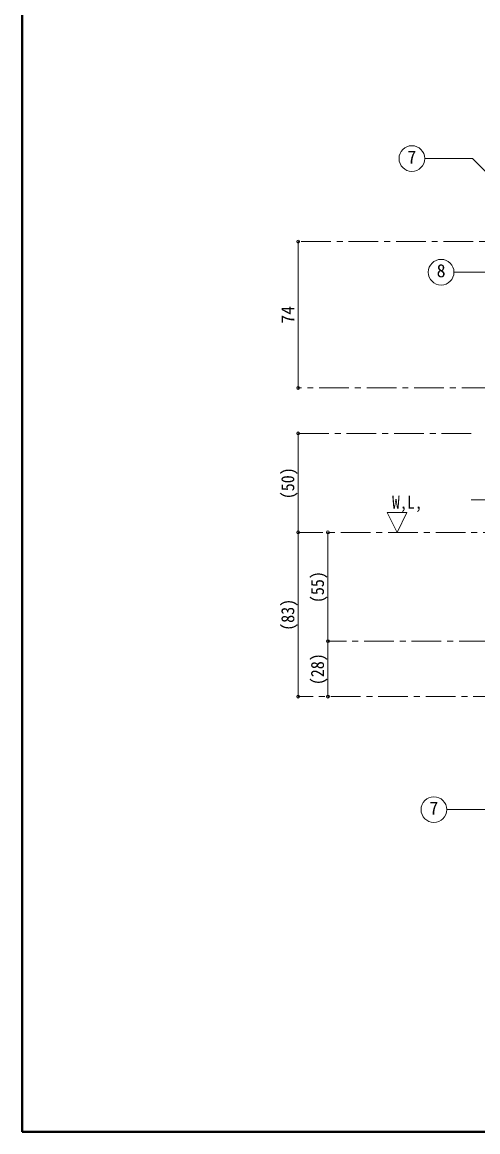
# Model space of a CAD drawing. Units: millimetres, scale not verified. Extents: x -637 to 578, y -407 to 436.
# Drawn here: x -637 to -407, y -407 to 153 of the extents above; entities that cross this region are included whole.
import ezdxf
from ezdxf.enums import TextEntityAlignment as Align

# ---------------------------------------------------------------- set-up
doc = ezdxf.new("R2010")
doc.units = ezdxf.units.MM
doc.header["$LTSCALE"] = 3
doc.header["$PDMODE"] = 32
doc.header["$PDSIZE"] = 1.5
doc.linetypes.add('CHAIN1', pattern=[8, 5, -1, 1, -1])
doc.layers.add('0-0', color=4, linetype='Continuous', lineweight=9)
doc.styles.add('ＭＳ ゴシック', font='')
doc.styles.get('ＭＳ ゴシック').set_extended_font_data('MS Gothic')

msp = doc.modelspace()

# ---------------------------------------------------------------- linework, layer by layer
at = {"layer": '0-0', "color": 1, "lineweight": 40}
for p, q in [((-636.84, -407.426), (-636.84, 435.574)), ((578.16, -407.426), (-636.84, -407.426))]:
    msp.add_line(p, q, dxfattribs=at)
at = {"layer": '0-0', "linetype": 'CHAIN1'}
for p, q in [((-384.84, 42.574), (-497.34, 42.574)), ((-255.69, -31.426), (-497.34, -31.426)), ((-409.84, -54.426), (-497.34, -54.426)), ((-364.84, -104.426), (-497.34, -104.426)), ((-328.99, -159.426), (-482.34, -159.426)), ((-369.84, -187.426), (-497.34, -187.426))]:
    msp.add_line(p, q, dxfattribs=at)
at = {"layer": '0-0'}
for p, q in [((-497.34, -31.426), (-497.34, 42.574)), ((-497.34, -104.426), (-497.34, -54.426)), ((-409.84, -87.926), (-364.84, -87.926)), ((-497.34, -187.426), (-497.34, -104.426)), ((-482.34, -159.426), (-482.34, -104.426)), ((-482.34, -187.426), (-482.34, -159.426))]:
    msp.add_line(p, q, dxfattribs=at)
at = {"layer": '0-0', "color": 7, "lineweight": 18}
for p, q in [((-452.34, -94.426), (-447.34, -104.426)), ((-442.34, -94.426), (-452.34, -94.426)), ((-447.34, -104.426), (-442.34, -94.426)), ((-398.219, -244.589), (-422.253, -244.589))]:
    msp.add_line(p, q, dxfattribs=at)
for points in [[(-373.206, 48.501), (-409.22, 84.515), (-433.371, 84.515)], [(-394.082, -5.723), (-402.868, 27.064), (-418.601, 27.064)]]:
    msp.add_lwpolyline(points, dxfattribs=at)
for centre in [(-439.871, 84.515), (-425.101, 27.064), (-428.753, -244.589)]:
    msp.add_circle(centre, 6.5, dxfattribs=at)
at = {"layer": '0-0', "color": 1}
for p in [(-497.34, 42.574), (-497.34, -31.426), (-497.34, -54.426), (-497.34, -104.426), (-482.34, -104.426), (-482.34, -159.426), (-497.34, -187.426), (-482.34, -187.426)]:
    msp.add_point(p, dxfattribs=at)

# ---------------------------------------------------------------- texts
at = {"layer": '0-0', "color": 7, "style": 'ＭＳ ゴシック'}
for s, p in [('7', (-442.121, 80.015)), ('8', (-427.351, 22.564)), ('7', (-431.003, -249.089))]:
    msp.add_text(s, height=6.598, dxfattribs=at).set_placement(p, align=Align.BOTTOM_LEFT)
msp.add_text('74', height=6.598, rotation=90, dxfattribs=at).set_placement((-497.34, 1.074), align=Align.BOTTOM_LEFT)
at = {"layer": '0-0', "color": 7, "style": 'ＭＳ ゴシック', "width": 0.9}
for s, p in [('(50)', (-497.34, -87.676)), ('(55)', (-482.34, -140.176)), ('(83)', (-497.34, -154.176)), ('(28)', (-482.34, -181.676))]:
    msp.add_text(s, height=6.598, rotation=90, dxfattribs=at).set_placement(p, align=Align.BOTTOM_LEFT)
at = {"layer": '0-0', "color": 7, "style": 'ＭＳ ゴシック', "width": 0.85}
msp.add_text('W,L,', height=6.598, dxfattribs=at).set_placement((-449.84, -94.426), align=Align.BOTTOM_LEFT)

doc.saveas('drawing.dxf')
